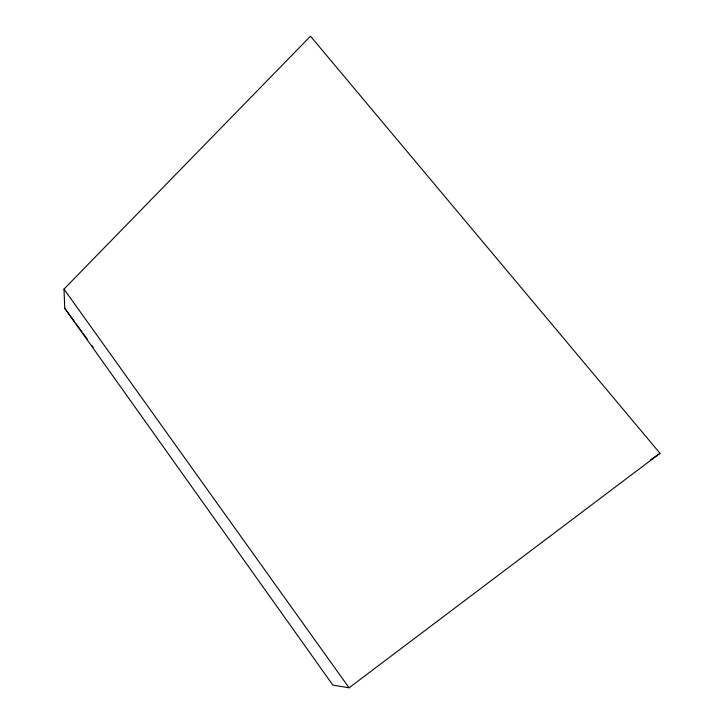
<?xml version="1.0" encoding="UTF-8"?>
<svg xmlns="http://www.w3.org/2000/svg" width="724" height="724" viewBox="0 0 724 724"><rect width="100%" height="100%" fill="white"/><g stroke="black" fill="none" stroke-linecap="round" stroke-linejoin="round"><path stroke-width="1.09" d="M63.993 289.093L310.487 36.2L660.007 453.305L349.077 687.8L332.877 685.121L64.762 308.324L63.993 289.093L349.077 687.8M650.713 459.74L660.007 453.305M64.762 308.324L74.672 321.872M75.993 323.673L81.939 331.8M83.26 333.61L87.233 339.031M91.858 345.348L93.179 347.158"/></g></svg>
